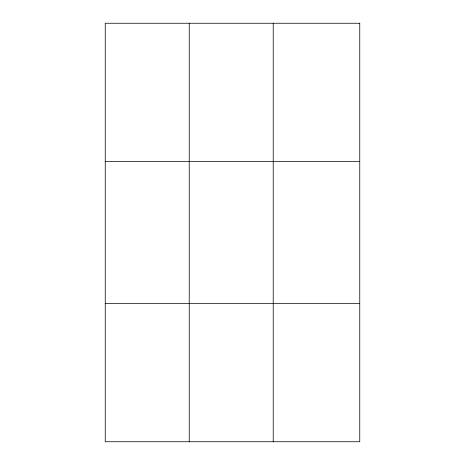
<?xml version="1.0" encoding="UTF-8"?>
<svg xmlns="http://www.w3.org/2000/svg" width="465" height="465" viewBox="0 0 465 465"><rect width="100%" height="100%" fill="white"/><g stroke="black" fill="none" stroke-linecap="round" stroke-linejoin="round"><path stroke-width="0.7" d="M189.232 23.25L189.232 441.75M273.222 23.25L273.222 441.75M105.241 161.355L359.759 161.355M105.241 303.645L359.759 303.645M359.759 23.25L105.241 23.25L105.241 441.75L359.759 441.75L359.759 23.25"/></g></svg>
